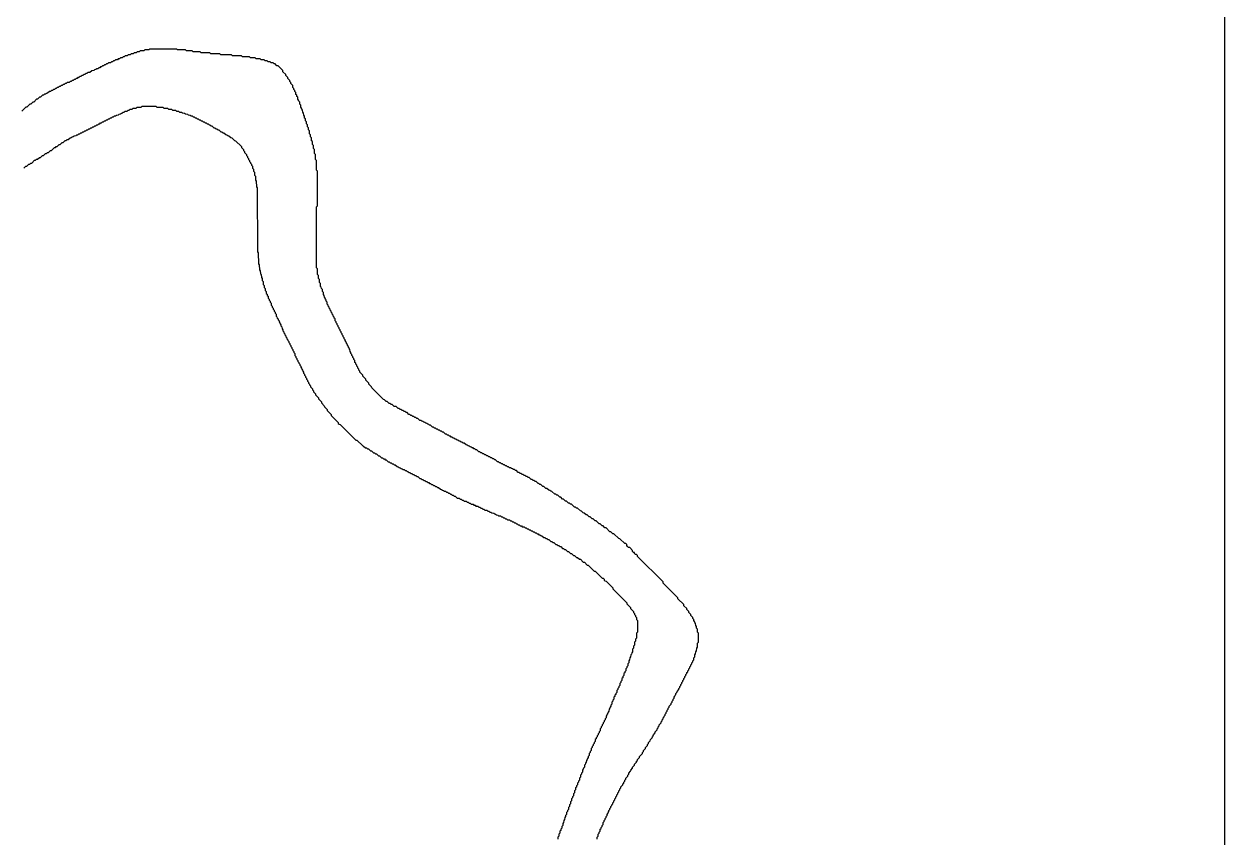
# Model space of a CAD drawing. Header units: millimetres. Extents: x 0 to 6416, y -3898 to 1268.
# Drawn here: x 5806 to 6416, y -2185 to -1772 of the extents above; entities that cross this region are included whole.
import ezdxf

# ---------------------------------------------------------------- set-up
doc = ezdxf.new("R2010")
doc.units = ezdxf.units.MM
for name, color, linetype in [('CUT_OUTER', 1, 'Continuous'), ('ENGRAVE_NEXT', 3, 'Continuous'), ('SHEET_EDGE', 7, 'Continuous')]:
    doc.layers.add(name, color=color, linetype=linetype)

msp = doc.modelspace()

# ---------------------------------------------------------------- linework, layer by layer
at = {"layer": 'CUT_OUTER'}
msp.add_lwpolyline([(6097.32, -2185.9), (6097.33, -2184.9), (6097.82, -2184.4), (6097.84, -2183.4), (6098.3, -2182.93), (6098.33, -2182.4), (6098.82, -2181.9), (6098.84, -2180.9), (6099.3, -2180.43), (6099.33, -2179.9), (6099.82, -2179.4), (6099.83, -2178.9), (6100.32, -2178.4), (6100.34, -2177.4), (6100.8, -2176.94), (6100.83, -2176.4), (6101.32, -2175.9), (6101.33, -2175.4), (6101.82, -2174.9), (6101.83, -2174.4), (6102.32, -2173.9), (6102.33, -2173.4), (6102.82, -2172.9), (6102.83, -2172.4), (6103.32, -2171.9), (6103.33, -2171.4), (6103.82, -2170.9), (6103.83, -2170.4), (6104.32, -2169.9), (6104.33, -2169.4), (6104.82, -2168.9), (6104.83, -2168.4), (6105.32, -2167.9), (6105.33, -2167.4), (6105.82, -2166.9), (6105.83, -2166.4), (6106.32, -2165.9), (6106.33, -2165.4), (6106.82, -2164.9), (6106.83, -2164.4), (6107.32, -2163.9), (6107.33, -2163.4), (6107.82, -2162.9), (6107.83, -2162.4), (6108.32, -2161.9), (6108.33, -2161.4), (6108.82, -2160.9), (6108.84, -2160.4), (6109.32, -2159.9), (6109.34, -2159.4), (6110.32, -2158.4), (6110.33, -2157.9), (6110.82, -2157.4), (6110.83, -2156.9), (6111.32, -2156.4), (6111.34, -2155.9), (6111.82, -2155.4), (6111.84, -2154.9), (6112.82, -2153.9), (6112.83, -2153.4), (6113.32, -2152.9), (6113.34, -2152.4), (6114.3, -2151.43), (6114.34, -2150.9), (6115.32, -2149.9), (6115.34, -2149.4), (6116.32, -2148.4), (6116.34, -2147.9), (6117.32, -2146.9), (6117.33, -2146.4), (6117.82, -2145.9), (6117.84, -2145.4), (6118.82, -2144.4), (6118.84, -2143.9), (6120.32, -2142.4), (6120.33, -2141.9), (6120.82, -2141.4), (6120.84, -2140.9), (6121.8, -2139.93), (6121.84, -2139.4), (6122.82, -2138.4), (6122.84, -2137.9), (6123.32, -2137.4), (6123.34, -2136.9), (6124.3, -2135.93), (6124.34, -2135.4), (6125.32, -2134.4), (6125.34, -2133.9), (6125.82, -2133.4), (6125.84, -2132.9), (6126.8, -2131.93), (6126.84, -2131.4), (6127.82, -2130.4), (6127.84, -2129.9), (6128.32, -2129.4), (6128.34, -2128.9), (6128.82, -2128.4), (6128.84, -2127.9), (6129.82, -2126.9), (6129.84, -2126.4), (6130.32, -2125.9), (6130.34, -2125.4), (6130.82, -2124.9), (6130.84, -2124.4), (6131.32, -2123.9), (6131.34, -2123.4), (6131.82, -2122.9), (6131.84, -2122.4), (6132.33, -2121.9), (6132.34, -2121.4), (6132.83, -2120.9), (6132.84, -2120.4), (6133.33, -2119.9), (6133.34, -2119.4), (6133.83, -2118.9), (6133.85, -2118.4), (6134.82, -2117.4), (6134.84, -2116.9), (6135.32, -2116.4), (6135.34, -2115.9), (6135.83, -2115.4), (6135.84, -2114.9), (6136.33, -2114.4), (6136.34, -2113.9), (6136.83, -2113.4), (6136.84, -2112.9), (6137.33, -2112.4), (6137.34, -2111.9), (6137.83, -2111.4), (6137.85, -2110.9), (6138.82, -2109.9), (6138.84, -2109.4), (6139.33, -2108.9), (6139.34, -2108.4), (6139.83, -2107.9), (6139.84, -2107.4), (6140.33, -2106.9), (6140.34, -2106.4), (6140.83, -2105.9), (6140.84, -2105.4), (6141.33, -2104.9), (6141.34, -2104.4), (6141.83, -2103.9), (6141.84, -2103.4), (6142.33, -2102.9), (6142.34, -2102.4), (6142.83, -2101.9), (6142.84, -2101.4), (6143.32, -2100.9), (6143.34, -2100.4), (6143.82, -2099.9), (6143.84, -2099.4), (6144.32, -2098.9), (6144.34, -2098.4), (6144.82, -2097.9), (6144.84, -2097.4), (6145.32, -2096.9), (6145.34, -2096.4), (6145.82, -2095.9), (6145.83, -2095.4), (6146.32, -2094.9), (6146.34, -2093.9), (6146.82, -2093.4), (6146.84, -2092.4), (6147.32, -2091.9), (6147.34, -2090.9), (6147.82, -2090.4), (6147.84, -2088.9), (6148.32, -2088.4), (6148.33, -2086.4), (6148.82, -2085.9), (6148.81, -2081.4), (6148.33, -2080.9), (6148.32, -2079.4), (6147.83, -2078.9), (6147.82, -2077.9), (6147.33, -2077.4), (6147.32, -2076.4), (6146.83, -2075.9), (6146.8, -2075.37), (6146.33, -2074.9), (6146.32, -2074.4), (6145.83, -2073.9), (6145.82, -2073.4), (6144.83, -2072.4), (6144.82, -2071.9), (6143.83, -2070.9), (6143.82, -2070.4), (6142.83, -2069.4), (6142.8, -2068.87), (6141.33, -2067.4), (6141.3, -2066.87), (6138.33, -2063.9), (6138.3, -2063.37), (6130.84, -2055.9), (6130.8, -2055.37), (6117.84, -2042.4), (6117.8, -2041.87), (6117.3, -2041.38), (6116.8, -2041.36), (6116.34, -2040.9), (6116.32, -2040.4), (6115.8, -2040.36), (6115.34, -2039.9), (6115.32, -2039.4), (6113.83, -2037.9), (6113.3, -2037.86), (6112.8, -2037.36), (6112.34, -2036.9), (6112.32, -2036.4), (6111.82, -2035.9), (6111.3, -2035.86), (6108.83, -2033.4), (6108.3, -2033.36), (6105.83, -2030.9), (6105.3, -2030.86), (6104.3, -2029.88), (6103.8, -2029.86), (6101.83, -2027.9), (6101.3, -2027.86), (6100.3, -2026.88), (6099.8, -2026.86), (6098.8, -2025.88), (6098.3, -2025.86), (6096.8, -2024.38), (6096.3, -2024.36), (6095.3, -2023.38), (6094.8, -2023.36), (6093.8, -2022.37), (6093.3, -2022.36), (6092.3, -2021.37), (6091.8, -2021.36), (6090.8, -2020.37), (6090.3, -2020.36), (6089.3, -2019.37), (6088.8, -2019.35), (6087.3, -2017.88), (6086.8, -2017.86), (6086.3, -2017.37), (6085.8, -2017.35), (6084.3, -2015.88), (6083.8, -2015.86), (6083.3, -2015.37), (6082.8, -2015.35), (6081.84, -2014.4), (6081.3, -2014.35), (6080.3, -2013.37), (6079.8, -2013.36), (6078.8, -2012.37), (6078.3, -2012.36), (6077.3, -2011.37), (6076.8, -2011.36), (6076.3, -2010.87), (6075.8, -2010.85), (6074.3, -2009.38), (6073.8, -2009.36), (6073.3, -2008.87), (6072.8, -2008.85), (6071.8, -2007.87), (6071.3, -2007.86), (6070.3, -2006.87), (6069.8, -2006.86), (6068.8, -2005.88), (6068.3, -2005.86), (6067.8, -2005.37), (6067.3, -2005.36), (6066.3, -2004.38), (6065.8, -2004.36), (6065.3, -2003.87), (6064.8, -2003.86), (6064.3, -2003.37), (6063.8, -2003.36), (6062.8, -2002.38), (6062.3, -2002.36), (6061.8, -2001.87), (6061.3, -2001.86), (6060.8, -2001.37), (6060.3, -2001.36), (6059.8, -2000.87), (6059.3, -2000.86), (6058.8, -2000.37), (6058.3, -2000.36), (6057.8, -1999.87), (6057.3, -1999.85), (6056.3, -1998.88), (6055.8, -1998.86), (6055.3, -1998.37), (6054.8, -1998.36), (6054.3, -1997.87), (6053.8, -1997.86), (6053.3, -1997.37), (6052.8, -1997.36), (6052.3, -1996.87), (6051.8, -1996.86), (6051.3, -1996.37), (6050.8, -1996.36), (6050.3, -1995.87), (6049.8, -1995.86), (6049.3, -1995.37), (6048.8, -1995.36), (6048.3, -1994.87), (6047.8, -1994.86), (6047.3, -1994.37), (6046.8, -1994.35), (6045.8, -1993.37), (6045.3, -1993.36), (6044.8, -1992.87), (6044.3, -1992.86), (6043.8, -1992.37), (6043.3, -1992.36), (6042.8, -1991.87), (6042.3, -1991.86), (6041.8, -1991.37), (6041.3, -1991.36), (6040.8, -1990.87), (6040.3, -1990.86), (6039.8, -1990.37), (6039.3, -1990.35), (6038.8, -1989.87), (6038.3, -1989.85), (6037.8, -1989.37), (6037.3, -1989.35), (6036.3, -1988.37), (6035.8, -1988.36), (6035.3, -1987.87), (6034.8, -1987.86), (6034.3, -1987.37), (6033.8, -1987.35), (6033.3, -1986.87), (6032.8, -1986.85), (6032.3, -1986.37), (6031.8, -1986.35), (6031.3, -1985.87), (6030.8, -1985.85), (6029.8, -1984.87), (6029.3, -1984.86), (6028.8, -1984.37), (6028.3, -1984.35), (6027.8, -1983.87), (6027.3, -1983.85), (6026.8, -1983.37), (6026.3, -1983.35), (6025.8, -1982.87), (6025.3, -1982.85), (6024.8, -1982.37), (6024.3, -1982.35), (6023.8, -1981.87), (6023.3, -1981.85), (6022.8, -1981.37), (6022.3, -1981.35), (6021.8, -1980.87), (6021.3, -1980.85), (6020.8, -1980.37), (6020.3, -1980.35), (6019.3, -1979.37), (6018.8, -1979.35), (6018.3, -1978.87), (6017.8, -1978.85), (6017.3, -1978.37), (6016.8, -1978.35), (6016.3, -1977.87), (6015.8, -1977.85), (6015.3, -1977.37), (6014.8, -1977.35), (6014.3, -1976.87), (6013.8, -1976.84), (6012.8, -1975.87), (6012.3, -1975.85), (6011.8, -1975.37), (6011.3, -1975.35), (6010.8, -1974.87), (6010.3, -1974.85), (6009.8, -1974.37), (6009.3, -1974.34), (6008.8, -1973.86), (6008.3, -1973.84), (6007.8, -1973.36), (6007.3, -1973.34), (6006.3, -1972.37), (6005.8, -1972.35), (6005.3, -1971.86), (6004.8, -1971.84), (6004.3, -1971.36), (6003.8, -1971.34), (6003.3, -1970.86), (6002.8, -1970.84), (6002.3, -1970.36), (6001.8, -1970.33), (6000.8, -1969.36), (6000.3, -1969.34), (5999.8, -1968.86), (5999.3, -1968.84), (5998.8, -1968.36), (5998.3, -1968.34), (5997.8, -1967.86), (5997.3, -1967.83), (5996.8, -1967.36), (5996.3, -1967.33), (5995.3, -1966.36), (5994.3, -1966.32), (5993.3, -1965.36), (5992.8, -1965.33), (5992.3, -1964.85), (5991.8, -1964.82), (5990.8, -1963.85), (5990.3, -1963.82), (5989.3, -1962.85), (5988.8, -1962.81), (5982.89, -1956.9), (5982.85, -1956.4), (5981.38, -1954.9), (5981.35, -1954.4), (5979.88, -1952.9), (5979.85, -1952.4), (5978.38, -1950.9), (5978.3, -1950.34), (5976.89, -1948.9), (5976.85, -1948.4), (5976.38, -1947.9), (5976.35, -1947.4), (5975.87, -1946.9), (5975.84, -1946.4), (5975.37, -1945.9), (5975.34, -1945.4), (5974.87, -1944.9), (5974.84, -1944.4), (5974.37, -1943.9), (5974.34, -1942.9), (5973.86, -1942.4), (5973.84, -1941.9), (5973.36, -1941.4), (5973.34, -1940.9), (5972.86, -1940.4), (5972.84, -1939.9), (5972.36, -1939.4), (5972.3, -1938.83), (5971.87, -1938.4), (5971.83, -1937.4), (5971.36, -1936.9), (5971.3, -1936.34), (5970.86, -1935.9), (5970.83, -1935.4), (5970.36, -1934.9), (5970.33, -1934.4), (5969.86, -1933.9), (5969.83, -1933.4), (5969.36, -1932.9), (5969.33, -1932.4), (5968.86, -1931.9), (5968.83, -1931.4), (5968.36, -1930.9), (5968.33, -1930.4), (5967.86, -1929.9), (5967.83, -1929.4), (5967.36, -1928.9), (5967.33, -1928.4), (5966.85, -1927.9), (5966.83, -1927.4), (5966.35, -1926.9), (5966.33, -1926.4), (5965.86, -1925.9), (5965.83, -1925.4), (5965.36, -1924.9), (5965.33, -1924.4), (5964.86, -1923.9), (5964.84, -1923.4), (5964.36, -1922.9), (5964.33, -1921.9), (5963.85, -1921.4), (5963.83, -1920.9), (5963.35, -1920.4), (5963.33, -1919.9), (5962.85, -1919.4), (5962.83, -1918.9), (5962.35, -1918.4), (5962.33, -1917.9), (5961.86, -1917.4), (5961.83, -1916.9), (5961.36, -1916.4), (5961.34, -1915.9), (5960.86, -1915.4), (5960.8, -1914.84), (5960.36, -1914.4), (5960.33, -1913.4), (5959.85, -1912.9), (5959.83, -1912.4), (5959.36, -1911.9), (5959.3, -1911.33), (5958.86, -1910.9), (5958.83, -1909.9), (5958.36, -1909.4), (5958.33, -1908.4), (5957.86, -1907.9), (5957.83, -1906.9), (5957.36, -1906.4), (5957.3, -1905.83), (5956.87, -1905.4), (5956.83, -1903.9), (5956.37, -1903.4), (5956.33, -1901.9), (5955.87, -1901.4), (5955.83, -1899.9), (5955.37, -1899.4), (5955.33, -1896.4), (5954.87, -1895.9), (5954.84, -1865.4), (5954.85, -1864.9), (5955.32, -1864.4), (5955.32, -1846.9), (5954.85, -1846.4), (5954.82, -1841.4), (5954.35, -1840.9), (5954.32, -1838.4), (5953.85, -1837.9), (5953.82, -1835.9), (5953.35, -1835.4), (5953.32, -1833.9), (5952.85, -1833.4), (5952.83, -1831.9), (5952.35, -1831.4), (5952.33, -1829.9), (5951.85, -1829.4), (5951.83, -1828.4), (5951.35, -1827.9), (5951.33, -1826.4), (5950.85, -1825.9), (5950.83, -1824.9), (5950.35, -1824.4), (5950.33, -1823.4), (5949.85, -1822.9), (5949.83, -1821.9), (5949.35, -1821.4), (5949.33, -1820.4), (5948.85, -1819.9), (5948.83, -1818.9), (5948.35, -1818.4), (5948.33, -1817.4), (5947.85, -1816.9), (5947.83, -1815.9), (5947.35, -1815.4), (5947.3, -1814.84), (5946.85, -1814.4), (5946.83, -1813.4), (5946.35, -1812.9), (5946.33, -1811.9), (5945.85, -1811.4), (5945.8, -1810.85), (5945.35, -1810.4), (5945.33, -1809.4), (5944.85, -1808.9), (5944.8, -1808.35), (5944.35, -1807.9), (5944.32, -1806.9), (5943.84, -1806.4), (5943.83, -1805.9), (5943.34, -1805.4), (5943.3, -1804.85), (5942.85, -1804.4), (5942.82, -1803.4), (5941.84, -1802.4), (5941.83, -1801.9), (5941.34, -1801.4), (5941.32, -1800.9), (5940.34, -1799.9), (5940.32, -1799.4), (5939.34, -1798.4), (5939.3, -1797.87), (5937.84, -1796.4), (5937.8, -1795.87), (5935.32, -1793.4), (5934.8, -1793.37), (5933.82, -1792.4), (5933.3, -1792.37), (5932.8, -1791.88), (5931.8, -1791.87), (5931.3, -1791.38), (5930.3, -1791.37), (5929.8, -1790.88), (5928.8, -1790.87), (5928.3, -1790.38), (5926.8, -1790.37), (5926.3, -1789.88), (5924.3, -1789.86), (5923.8, -1789.38), (5921.3, -1789.36), (5920.8, -1788.88), (5917.3, -1788.86), (5916.8, -1788.38), (5912.3, -1788.36), (5911.8, -1787.88), (5906.3, -1787.86), (5905.8, -1787.38), (5901.3, -1787.36), (5900.8, -1786.88), (5896.3, -1786.86), (5895.8, -1786.38), (5892.3, -1786.36), (5891.8, -1785.88), (5888.8, -1785.86), (5888.3, -1785.38), (5884.3, -1785.36), (5883.8, -1784.88), (5870.3, -1784.88), (5869.8, -1785.37), (5867.8, -1785.38), (5867.3, -1785.87), (5865.3, -1785.88), (5864.8, -1786.37), (5863.8, -1786.38), (5863.3, -1786.87), (5862.3, -1786.88), (5861.8, -1787.37), (5860.8, -1787.38), (5860.3, -1787.87), (5859.3, -1787.88), (5858.8, -1788.37), (5857.8, -1788.38), (5857.3, -1788.87), (5856.77, -1788.9), (5856.3, -1789.37), (5855.3, -1789.38), (5854.8, -1789.87), (5854.27, -1789.9), (5853.8, -1790.36), (5852.8, -1790.38), (5852.3, -1790.87), (5851.8, -1790.88), (5851.3, -1791.37), (5850.76, -1791.4), (5850.3, -1791.86), (5849.3, -1791.88), (5848.8, -1792.37), (5848.3, -1792.38), (5847.8, -1792.87), (5847.3, -1792.88), (5846.8, -1793.37), (5846.3, -1793.38), (5845.8, -1793.87), (5845.3, -1793.88), (5844.8, -1794.36), (5844.3, -1794.38), (5843.8, -1794.86), (5843.3, -1794.88), (5842.8, -1795.36), (5842.26, -1795.4), (5841.8, -1795.86), (5840.8, -1795.88), (5839.8, -1796.86), (5838.8, -1796.88), (5838.3, -1797.37), (5837.8, -1797.38), (5837.3, -1797.86), (5836.8, -1797.88), (5836.3, -1798.36), (5835.8, -1798.38), (5835.3, -1798.86), (5834.8, -1798.88), (5834.3, -1799.36), (5833.8, -1799.38), (5833.3, -1799.86), (5832.8, -1799.88), (5832.3, -1800.36), (5831.8, -1800.38), (5831.3, -1800.86), (5830.8, -1800.88), (5830.3, -1801.36), (5829.76, -1801.4), (5829.3, -1801.86), (5828.3, -1801.88), (5827.8, -1802.37), (5827.27, -1802.4), (5826.8, -1802.86), (5826.3, -1802.88), (5825.8, -1803.36), (5825.3, -1803.38), (5824.8, -1803.86), (5824.3, -1803.88), (5823.8, -1804.36), (5823.3, -1804.38), (5822.8, -1804.86), (5822.3, -1804.88), (5821.8, -1805.37), (5821.3, -1805.38), (5820.8, -1805.87), (5820.3, -1805.88), (5819.8, -1806.37), (5819.3, -1806.38), (5818.3, -1807.36), (5817.8, -1807.38), (5817.3, -1807.87), (5816.8, -1807.88), (5816.3, -1808.37), (5815.8, -1808.38), (5814.8, -1809.36), (5814.3, -1809.38), (5813.3, -1810.36), (5812.77, -1810.4), (5811.3, -1811.86), (5810.8, -1811.88), (5809.8, -1812.86), (5809.3, -1812.88), (5807.8, -1814.36), (5807.27, -1814.4), (5805.3, -1816.36)], dxfattribs=at)
at = {"layer": 'ENGRAVE_NEXT'}
msp.add_lwpolyline([(5806.3, -1845.36), (5807.3, -1844.38), (5807.8, -1844.36), (5808.8, -1843.38), (5809.3, -1843.36), (5809.8, -1842.87), (5810.3, -1842.86), (5811.8, -1841.38), (5812.3, -1841.36), (5812.8, -1840.87), (5813.3, -1840.86), (5814.27, -1839.9), (5814.8, -1839.86), (5815.8, -1838.88), (5816.3, -1838.86), (5817.3, -1837.88), (5817.8, -1837.86), (5818.3, -1837.37), (5818.8, -1837.36), (5819.8, -1836.37), (5820.3, -1836.36), (5821.8, -1834.88), (5822.3, -1834.86), (5822.8, -1834.37), (5823.3, -1834.36), (5824.3, -1833.38), (5824.8, -1833.36), (5825.8, -1832.38), (5826.3, -1832.36), (5827.3, -1831.38), (5827.8, -1831.36), (5828.3, -1830.88), (5828.8, -1830.86), (5829.8, -1829.88), (5830.3, -1829.86), (5830.76, -1829.4), (5831.3, -1829.36), (5831.8, -1828.88), (5832.8, -1828.86), (5833.26, -1828.4), (5833.8, -1828.36), (5834.3, -1827.87), (5834.8, -1827.86), (5835.3, -1827.37), (5835.8, -1827.36), (5836.3, -1826.87), (5836.8, -1826.86), (5837.3, -1826.37), (5837.8, -1826.36), (5838.3, -1825.87), (5838.8, -1825.86), (5839.3, -1825.37), (5839.8, -1825.36), (5840.3, -1824.87), (5840.8, -1824.86), (5841.3, -1824.37), (5841.8, -1824.36), (5842.3, -1823.87), (5842.8, -1823.86), (5843.3, -1823.37), (5843.8, -1823.36), (5844.3, -1822.87), (5844.8, -1822.86), (5845.3, -1822.37), (5845.8, -1822.36), (5846.3, -1821.87), (5846.8, -1821.86), (5847.3, -1821.37), (5847.8, -1821.36), (5848.3, -1820.87), (5848.8, -1820.86), (5849.3, -1820.38), (5849.8, -1820.36), (5850.3, -1819.88), (5850.8, -1819.86), (5851.3, -1819.38), (5851.8, -1819.36), (5852.3, -1818.88), (5852.8, -1818.86), (5853.3, -1818.38), (5854.3, -1818.36), (5854.76, -1817.9), (5855.3, -1817.86), (5855.8, -1817.38), (5856.3, -1817.36), (5856.8, -1816.88), (5857.3, -1816.86), (5857.8, -1816.38), (5858.8, -1816.36), (5859.26, -1815.9), (5859.8, -1815.87), (5860.3, -1815.38), (5861.3, -1815.36), (5861.8, -1814.88), (5863.3, -1814.86), (5863.8, -1814.38), (5865.8, -1814.36), (5866.3, -1813.88), (5873.3, -1813.88), (5873.8, -1814.36), (5876.8, -1814.38), (5877.3, -1814.86), (5879.3, -1814.88), (5879.8, -1815.36), (5881.3, -1815.38), (5881.8, -1815.85), (5883.3, -1815.88), (5883.8, -1816.36), (5884.8, -1816.38), (5885.3, -1816.85), (5886.3, -1816.88), (5886.8, -1817.35), (5887.8, -1817.37), (5888.3, -1817.85), (5889.3, -1817.87), (5889.8, -1818.35), (5890.8, -1818.38), (5891.3, -1818.86), (5891.8, -1818.87), (5892.3, -1819.35), (5892.8, -1819.37), (5893.3, -1819.85), (5893.8, -1819.87), (5894.3, -1820.35), (5894.8, -1820.37), (5895.3, -1820.85), (5895.8, -1820.87), (5896.3, -1821.35), (5896.8, -1821.37), (5897.3, -1821.85), (5897.8, -1821.87), (5898.3, -1822.35), (5898.85, -1822.4), (5899.3, -1822.85), (5899.8, -1822.87), (5900.3, -1823.35), (5900.8, -1823.37), (5901.3, -1823.85), (5901.8, -1823.87), (5902.8, -1824.85), (5903.3, -1824.87), (5903.8, -1825.35), (5904.3, -1825.37), (5904.8, -1825.85), (5905.3, -1825.87), (5906.3, -1826.85), (5906.8, -1826.87), (5907.3, -1827.35), (5907.8, -1827.37), (5908.8, -1828.35), (5909.3, -1828.37), (5909.8, -1828.85), (5910.3, -1828.87), (5911.3, -1829.85), (5911.84, -1829.9), (5913.3, -1831.35), (5913.83, -1831.4), (5916.8, -1834.37), (5916.84, -1834.9), (5917.82, -1835.9), (5917.84, -1836.4), (5918.33, -1836.9), (5918.35, -1837.4), (5919.32, -1838.4), (5919.34, -1838.9), (5919.83, -1839.4), (5919.84, -1839.9), (5920.33, -1840.4), (5920.34, -1840.9), (5920.83, -1841.4), (5920.84, -1841.9), (5921.33, -1842.4), (5921.34, -1842.9), (5921.82, -1843.4), (5921.84, -1843.9), (5922.32, -1844.4), (5922.34, -1845.4), (5922.82, -1845.9), (5922.84, -1846.9), (5923.32, -1847.4), (5923.34, -1848.9), (5923.82, -1849.4), (5923.84, -1851.4), (5924.32, -1851.9), (5924.35, -1854.9), (5924.82, -1855.4), (5924.84, -1887.4), (5924.86, -1887.9), (5925.33, -1888.4), (5925.36, -1893.9), (5925.83, -1894.4), (5925.86, -1896.9), (5926.33, -1897.4), (5926.36, -1898.9), (5926.83, -1899.4), (5926.86, -1900.9), (5927.33, -1901.4), (5927.35, -1902.4), (5927.83, -1902.9), (5927.86, -1904.4), (5928.33, -1904.9), (5928.36, -1905.9), (5928.83, -1906.4), (5928.85, -1907.4), (5929.33, -1907.9), (5929.36, -1908.9), (5929.8, -1909.34), (5929.85, -1909.9), (5930.33, -1910.4), (5930.35, -1911.4), (5930.8, -1911.84), (5930.85, -1912.4), (5931.33, -1912.9), (5931.35, -1913.4), (5931.83, -1913.9), (5931.85, -1914.9), (5932.3, -1915.35), (5932.35, -1915.9), (5932.83, -1916.4), (5932.85, -1916.9), (5933.33, -1917.4), (5933.35, -1917.9), (5933.83, -1918.4), (5933.84, -1918.9), (5934.32, -1919.4), (5934.35, -1920.4), (5934.8, -1920.85), (5934.85, -1921.4), (5935.33, -1921.9), (5935.35, -1922.4), (5935.83, -1922.9), (5935.84, -1923.4), (5936.33, -1923.9), (5936.34, -1924.4), (5936.83, -1924.9), (5936.84, -1925.4), (5937.32, -1925.9), (5937.35, -1926.9), (5937.8, -1927.35), (5937.85, -1927.9), (5938.33, -1928.4), (5938.34, -1928.9), (5938.83, -1929.4), (5938.84, -1929.9), (5939.33, -1930.4), (5939.34, -1930.9), (5939.83, -1931.4), (5939.84, -1931.9), (5940.33, -1932.4), (5940.34, -1932.9), (5940.83, -1933.4), (5940.84, -1933.9), (5941.33, -1934.4), (5941.34, -1934.9), (5941.83, -1935.4), (5941.84, -1935.9), (5942.33, -1936.4), (5942.34, -1936.9), (5942.83, -1937.4), (5942.84, -1937.9), (5943.33, -1938.4), (5943.34, -1938.9), (5943.82, -1939.4), (5943.85, -1940.4), (5944.33, -1940.9), (5944.34, -1941.4), (5944.83, -1941.9), (5944.84, -1942.4), (5945.33, -1942.9), (5945.34, -1943.4), (5945.83, -1943.9), (5945.84, -1944.4), (5946.33, -1944.9), (5946.34, -1945.4), (5946.83, -1945.9), (5946.84, -1946.4), (5947.33, -1946.9), (5947.34, -1947.4), (5947.83, -1947.9), (5947.84, -1948.4), (5948.33, -1948.9), (5948.34, -1949.4), (5948.83, -1949.9), (5948.84, -1950.4), (5949.33, -1950.9), (5949.34, -1951.4), (5949.83, -1951.9), (5949.84, -1952.4), (5950.33, -1952.9), (5950.35, -1953.4), (5950.83, -1953.9), (5950.85, -1954.4), (5951.33, -1954.9), (5951.35, -1955.4), (5951.83, -1955.9), (5951.85, -1956.4), (5952.83, -1957.4), (5952.85, -1957.9), (5953.33, -1958.4), (5953.35, -1958.9), (5954.33, -1959.9), (5954.35, -1960.4), (5955.8, -1961.86), (5955.85, -1962.4), (5957.33, -1963.9), (5957.35, -1964.4), (5958.83, -1965.9), (5958.85, -1966.4), (5960.33, -1967.9), (5960.35, -1968.4), (5962.3, -1970.36), (5962.35, -1970.9), (5965.8, -1974.36), (5965.86, -1974.9), (5966.3, -1975.34), (5966.84, -1975.4), (5974.8, -1983.35), (5975.34, -1983.4), (5978.3, -1986.35), (5978.8, -1986.37), (5979.8, -1987.35), (5980.3, -1987.37), (5980.8, -1987.85), (5981.3, -1987.87), (5982.3, -1988.85), (5982.84, -1988.9), (5983.8, -1989.85), (5984.3, -1989.87), (5984.8, -1990.36), (5985.3, -1990.37), (5986.3, -1991.35), (5986.84, -1991.4), (5987.8, -1992.35), (5988.3, -1992.37), (5988.8, -1992.85), (5989.3, -1992.87), (5989.8, -1993.36), (5990.3, -1993.37), (5991.3, -1994.35), (5991.8, -1994.37), (5992.3, -1994.85), (5992.8, -1994.87), (5993.3, -1995.36), (5993.8, -1995.37), (5994.3, -1995.86), (5994.8, -1995.87), (5995.8, -1996.85), (5996.3, -1996.87), (5996.8, -1997.35), (5997.3, -1997.37), (5997.8, -1997.86), (5998.3, -1997.87), (5998.8, -1998.36), (5999.3, -1998.37), (5999.8, -1998.86), (6000.3, -1998.87), (6000.8, -1999.36), (6001.3, -1999.37), (6001.8, -1999.86), (6002.3, -1999.87), (6002.8, -2000.36), (6003.3, -2000.37), (6003.8, -2000.86), (6004.3, -2000.87), (6004.8, -2001.36), (6005.3, -2001.37), (6005.8, -2001.86), (6006.3, -2001.87), (6007.3, -2002.85), (6007.8, -2002.87), (6008.3, -2003.36), (6008.8, -2003.37), (6009.3, -2003.86), (6009.8, -2003.87), (6010.3, -2004.36), (6010.8, -2004.37), (6011.3, -2004.86), (6011.8, -2004.87), (6012.3, -2005.36), (6012.8, -2005.37), (6013.3, -2005.86), (6013.8, -2005.87), (6014.3, -2006.36), (6014.8, -2006.37), (6015.3, -2006.86), (6015.8, -2006.87), (6016.3, -2007.36), (6016.8, -2007.37), (6017.8, -2008.35), (6018.3, -2008.37), (6018.8, -2008.86), (6019.3, -2008.87), (6019.8, -2009.36), (6020.3, -2009.37), (6020.8, -2009.86), (6021.3, -2009.87), (6021.8, -2010.36), (6022.3, -2010.37), (6022.8, -2010.86), (6023.3, -2010.87), (6023.8, -2011.36), (6024.3, -2011.37), (6024.8, -2011.86), (6025.3, -2011.87), (6026.3, -2012.85), (6027.3, -2012.87), (6027.8, -2013.36), (6028.3, -2013.37), (6028.8, -2013.86), (6029.35, -2013.9), (6029.8, -2014.35), (6030.8, -2014.38), (6031.3, -2014.86), (6031.8, -2014.87), (6032.3, -2015.36), (6032.85, -2015.4), (6033.3, -2015.85), (6034.3, -2015.88), (6034.8, -2016.36), (6035.34, -2016.4), (6035.8, -2016.86), (6036.8, -2016.88), (6037.3, -2017.36), (6037.8, -2017.38), (6038.3, -2017.86), (6038.8, -2017.87), (6039.3, -2018.36), (6039.84, -2018.4), (6040.3, -2018.86), (6041.3, -2018.88), (6041.8, -2019.36), (6042.3, -2019.38), (6042.8, -2019.86), (6043.34, -2019.9), (6043.8, -2020.36), (6044.8, -2020.38), (6045.3, -2020.86), (6045.8, -2020.88), (6046.3, -2021.36), (6046.84, -2021.4), (6047.3, -2021.86), (6048.3, -2021.88), (6048.8, -2022.36), (6049.3, -2022.38), (6049.8, -2022.86), (6050.3, -2022.88), (6050.8, -2023.36), (6051.34, -2023.4), (6051.8, -2023.86), (6052.8, -2023.88), (6053.3, -2024.36), (6053.8, -2024.38), (6054.3, -2024.86), (6054.8, -2024.88), (6055.3, -2025.36), (6055.8, -2025.38), (6056.3, -2025.86), (6056.8, -2025.88), (6057.3, -2026.36), (6057.8, -2026.38), (6058.3, -2026.86), (6058.84, -2026.9), (6059.3, -2027.36), (6060.3, -2027.38), (6060.8, -2027.87), (6061.33, -2027.9), (6061.8, -2028.37), (6062.3, -2028.38), (6062.8, -2028.86), (6063.3, -2028.88), (6063.8, -2029.36), (6064.3, -2029.38), (6064.8, -2029.87), (6065.3, -2029.88), (6065.8, -2030.37), (6066.3, -2030.38), (6066.8, -2030.87), (6067.3, -2030.88), (6067.8, -2031.37), (6068.3, -2031.38), (6068.8, -2031.87), (6069.3, -2031.88), (6070.3, -2032.86), (6070.8, -2032.88), (6071.3, -2033.37), (6071.8, -2033.38), (6072.3, -2033.87), (6072.8, -2033.88), (6073.8, -2034.86), (6074.3, -2034.88), (6074.8, -2035.37), (6075.33, -2035.4), (6076.3, -2036.36), (6076.8, -2036.38), (6077.3, -2036.87), (6077.8, -2036.88), (6078.3, -2037.37), (6078.8, -2037.38), (6079.8, -2038.36), (6080.3, -2038.38), (6080.8, -2038.87), (6081.3, -2038.88), (6082.3, -2039.87), (6082.8, -2039.88), (6083.8, -2040.87), (6084.33, -2040.9), (6085.3, -2041.87), (6085.8, -2041.88), (6086.8, -2042.87), (6087.3, -2042.88), (6088.3, -2043.87), (6088.8, -2043.88), (6090.3, -2045.37), (6090.83, -2045.4), (6092.3, -2046.87), (6092.8, -2046.88), (6095.8, -2049.87), (6096.32, -2049.9), (6099.8, -2053.37), (6100.32, -2053.4), (6100.82, -2053.9), (6100.84, -2054.4), (6101.3, -2054.86), (6101.83, -2054.9), (6104.8, -2057.87), (6105.32, -2058.4), (6105.33, -2058.9), (6112.3, -2065.88), (6112.33, -2066.4), (6114.3, -2068.38), (6114.33, -2068.9), (6115.82, -2070.4), (6115.83, -2070.9), (6116.32, -2071.4), (6116.33, -2071.9), (6116.8, -2072.37), (6116.83, -2072.9), (6117.31, -2073.4), (6117.33, -2074.4), (6117.81, -2074.9), (6117.82, -2080.9), (6117.34, -2081.4), (6117.32, -2083.9), (6116.84, -2084.4), (6116.82, -2085.4), (6116.34, -2085.9), (6116.32, -2087.4), (6115.84, -2087.9), (6115.82, -2088.9), (6115.34, -2089.4), (6115.32, -2090.9), (6114.84, -2091.4), (6114.8, -2091.94), (6114.34, -2092.4), (6114.32, -2093.4), (6113.84, -2093.9), (6113.82, -2094.9), (6113.34, -2095.4), (6113.32, -2096.4), (6112.84, -2096.9), (6112.82, -2097.9), (6112.34, -2098.4), (6112.3, -2098.94), (6111.85, -2099.4), (6111.82, -2100.4), (6111.34, -2100.9), (6111.3, -2101.45), (6110.85, -2101.9), (6110.82, -2102.9), (6110.34, -2103.4), (6110.3, -2103.95), (6109.85, -2104.4), (6109.82, -2105.4), (6109.34, -2105.9), (6109.3, -2106.45), (6108.85, -2106.9), (6108.82, -2107.9), (6108.34, -2108.4), (6108.33, -2108.9), (6107.84, -2109.4), (6107.8, -2109.95), (6107.35, -2110.4), (6107.32, -2111.4), (6106.84, -2111.9), (6106.83, -2112.4), (6106.34, -2112.9), (6106.3, -2113.45), (6105.85, -2113.9), (6105.82, -2114.9), (6105.34, -2115.4), (6105.3, -2115.94), (6104.84, -2116.4), (6104.82, -2117.4), (6104.34, -2117.9), (6104.32, -2118.4), (6103.84, -2118.9), (6103.8, -2119.44), (6103.34, -2119.9), (6103.32, -2120.9), (6102.84, -2121.4), (6102.82, -2121.9), (6102.34, -2122.4), (6102.3, -2122.94), (6101.84, -2123.4), (6101.82, -2124.4), (6101.34, -2124.9), (6101.32, -2125.4), (6100.84, -2125.9), (6100.82, -2126.4), (6100.34, -2126.9), (6100.32, -2127.4), (6099.84, -2127.9), (6099.82, -2128.4), (6099.34, -2128.9), (6099.3, -2129.44), (6098.84, -2129.9), (6098.82, -2130.9), (6098.34, -2131.4), (6098.3, -2131.94), (6097.84, -2132.4), (6097.82, -2132.9), (6097.34, -2133.4), (6097.32, -2133.9), (6096.84, -2134.4), (6096.82, -2134.9), (6096.34, -2135.4), (6096.32, -2136.4), (6095.84, -2136.9), (6095.82, -2137.4), (6095.34, -2137.9), (6095.32, -2138.4), (6094.84, -2138.9), (6094.8, -2139.44), (6094.34, -2139.9), (6094.32, -2140.9), (6093.84, -2141.4), (6093.8, -2141.94), (6093.34, -2142.4), (6093.32, -2143.4), (6092.83, -2143.9), (6092.82, -2144.4), (6092.34, -2144.9), (6092.3, -2145.44), (6091.84, -2145.9), (6091.82, -2146.9), (6091.33, -2147.4), (6091.3, -2147.94), (6090.84, -2148.4), (6090.82, -2149.4), (6090.33, -2149.9), (6090.3, -2150.44), (6089.84, -2150.9), (6089.82, -2151.9), (6089.33, -2152.4), (6089.3, -2152.94), (6088.84, -2153.4), (6088.82, -2154.4), (6088.34, -2154.9), (6088.32, -2155.9), (6087.83, -2156.4), (6087.8, -2156.94), (6087.34, -2157.4), (6087.32, -2158.4), (6086.83, -2158.9), (6086.8, -2159.44), (6086.34, -2159.9), (6086.32, -2160.9), (6085.83, -2161.4), (6085.82, -2162.4), (6085.33, -2162.9), (6085.32, -2163.9), (6084.83, -2164.4), (6084.8, -2164.93), (6084.34, -2165.4), (6084.32, -2166.4), (6083.83, -2166.9), (6083.82, -2167.9), (6083.33, -2168.4), (6083.32, -2169.4), (6082.83, -2169.9), (6082.82, -2170.9), (6082.33, -2171.4), (6082.3, -2171.93), (6081.83, -2172.4), (6081.82, -2173.4), (6081.33, -2173.9), (6081.3, -2174.43), (6080.83, -2174.9), (6080.82, -2175.9), (6080.33, -2176.4), (6080.32, -2177.4), (6079.83, -2177.9), (6079.82, -2178.9), (6079.33, -2179.4), (6079.32, -2180.4), (6078.83, -2180.9), (6078.8, -2181.43), (6078.33, -2181.9), (6078.32, -2182.9), (6077.83, -2183.4), (6077.82, -2184.4), (6077.33, -2184.9), (6077.32, -2185.9)], dxfattribs=at)
at = {"layer": 'SHEET_EDGE'}
msp.add_lwpolyline([(5196.8, -2598.4), (6416, -2598.4), (6416, -1379.2), (5196.8, -1379.2)], close=True, dxfattribs=at)

doc.saveas('drawing.dxf')
